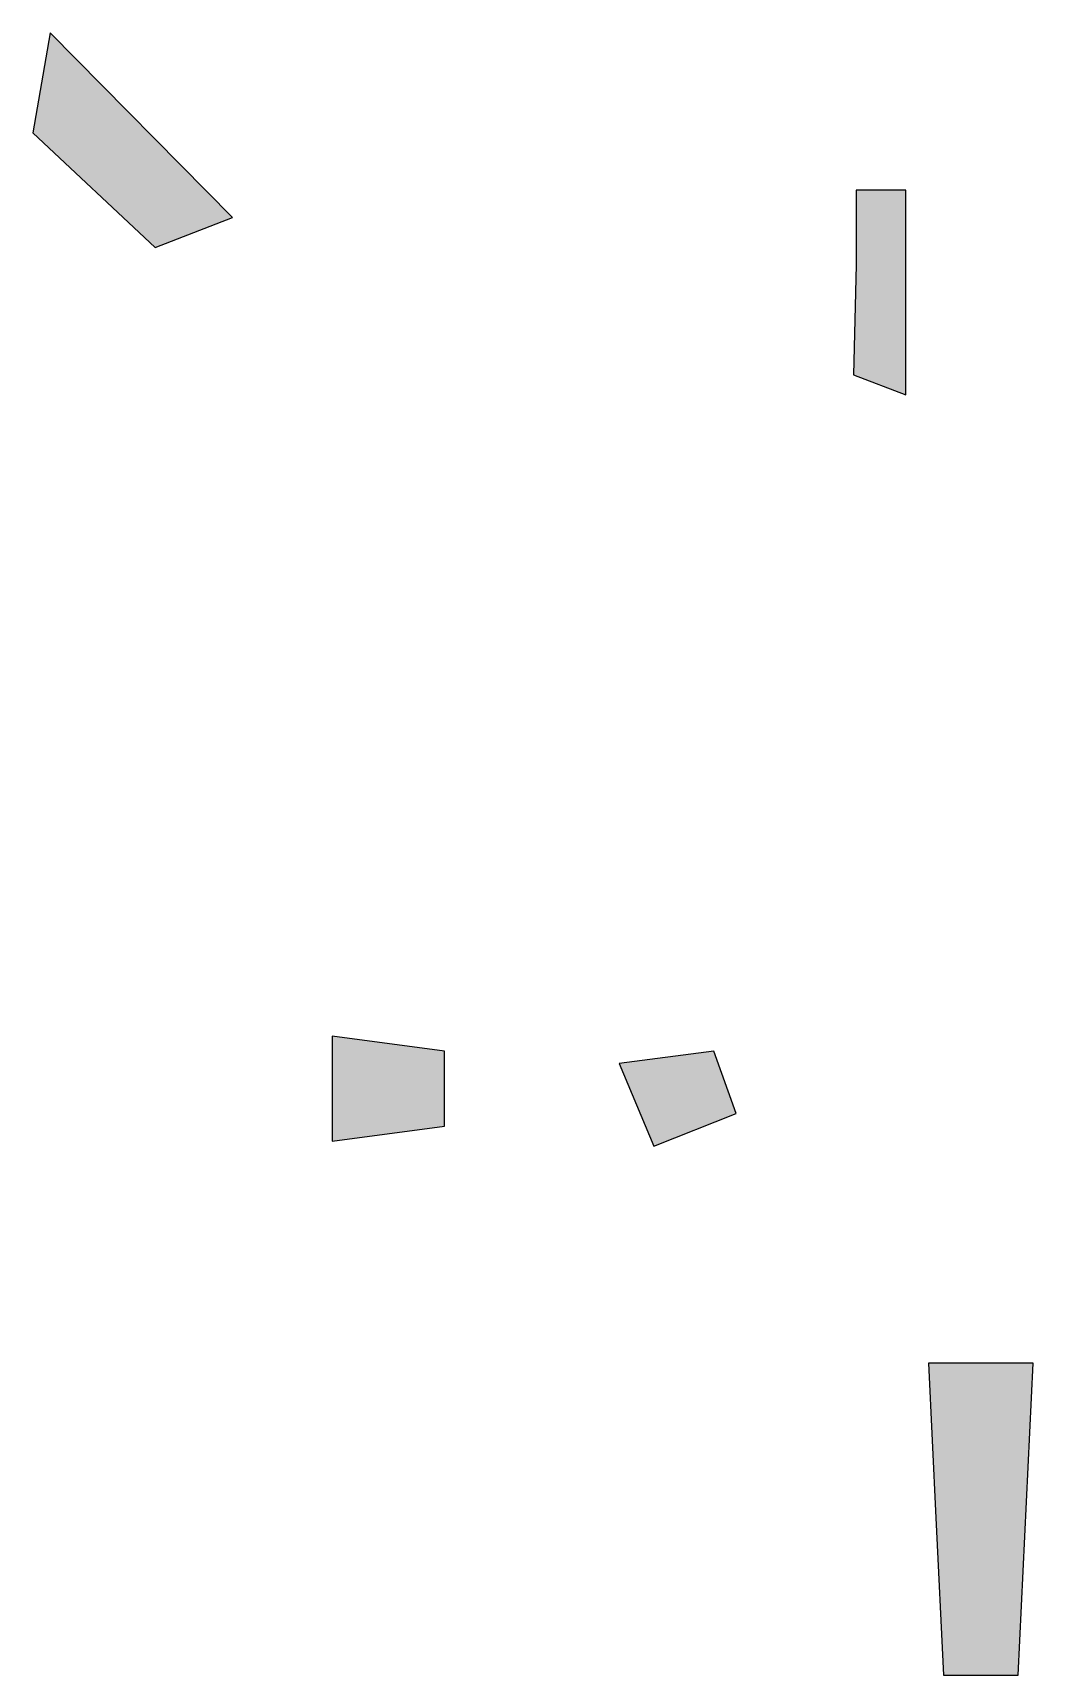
# Model space of a CAD drawing. Header units: millimetres. Extents: x -7200 to 93979, y -9600 to 40920.
# Drawn here: x 7392 to 8410, y 7372 to 9043 of the extents above; entities that cross this region are included whole.
import ezdxf

# ---------------------------------------------------------------- set-up
doc = ezdxf.new("R2010")
doc.units = ezdxf.units.MM
doc.layers.add('ЗАЛИВКА', color=7, linetype='Continuous')
doc.layers.add('ПЛАН', color=7, linetype='Continuous')

msp = doc.modelspace()

# ---------------------------------------------------------------- hatches: boundary and pattern name
at = {"layer": 'ЗАЛИВКА'}
for points in [[(7410, 9042.7), (7392.3, 8941.1), (7516.7, 8824.4), (7595.4, 8854.8)], [(8230, 8806.6), (8227.4, 8694.9), (8280.7, 8674.6), (8280.7, 8882.8), (8230, 8882.8)], [(7696.9, 7968.9), (7696.9, 7915.6), (7811.1, 7930.8), (7811.1, 8007), (7696.9, 8022.2)], [(7988.8, 7994.3), (8024.3, 7910.5), (8108.1, 7943.5), (8085.3, 8007)], [(8311.2, 7532.3), (8318.8, 7372.4), (8395, 7372.4), (8410.2, 7689.7), (8303.6, 7689.7)]]:
    msp.add_hatch(color=7, dxfattribs=at).paths.add_polyline_path(points)

# ---------------------------------------------------------------- linework, layer by layer
at = {"layer": 'ПЛАН'}
for points in [[(7410, 9042.7), (7392.3, 8941.1), (7516.7, 8824.4), (7595.4, 8854.8)], [(8230, 8806.6), (8227.4, 8694.9), (8280.7, 8674.6), (8280.7, 8882.8), (8230, 8882.8)], [(7696.9, 7968.9), (7696.9, 7915.6), (7811.1, 7930.8), (7811.1, 8007), (7696.9, 8022.2)], [(7988.8, 7994.3), (8024.3, 7910.5), (8108.1, 7943.5), (8085.3, 8007)], [(8311.2, 7532.3), (8318.8, 7372.4), (8395, 7372.4), (8410.2, 7689.7), (8303.6, 7689.7)]]:
    msp.add_lwpolyline(points, close=True, dxfattribs=at)

doc.saveas('drawing.dxf')
